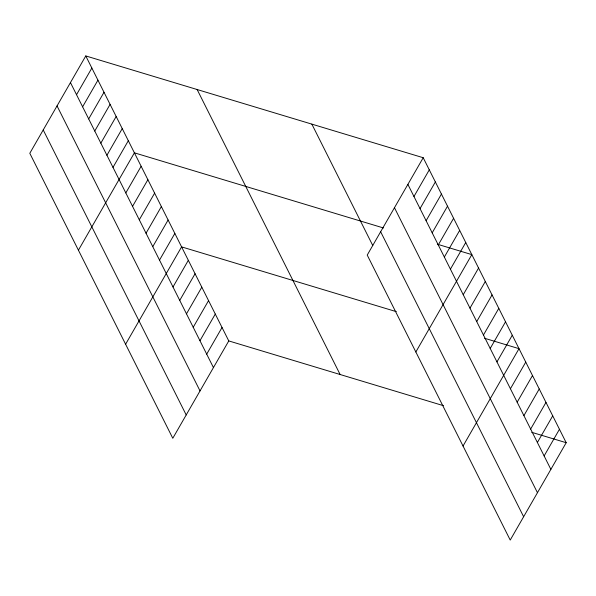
<?xml version="1.0" encoding="UTF-8"?>
<svg xmlns="http://www.w3.org/2000/svg" width="596" height="596" viewBox="0 0 596 596"><rect width="100%" height="100%" fill="white"/><g stroke="black" fill="none" stroke-linecap="round" stroke-linejoin="round"><path stroke-width="0.89" d="M85.779 55.935L29.8 153.291L172.788 438.276L228.775 340.919L85.779 55.935L423.212 157.724L566.2 442.709L510.221 540.065L367.225 255.081L423.212 157.724M76.526 94.704L91.858 68.041M82.606 106.818L97.938 80.155M88.685 118.932L104.017 92.268M94.757 131.038L110.089 104.382M100.836 143.152L116.168 116.496M106.915 155.265L122.247 128.602M112.994 167.379L128.319 140.716M78.419 250.186L134.398 152.829L383.452 227.963M125.808 192.925L141.14 166.262M132.55 206.358L147.882 179.701M139.293 219.797L154.625 193.134M146.035 233.23L161.36 206.566M152.77 246.662L168.102 220.006M159.512 260.102L174.844 233.438M125.6 344.235L181.586 246.878L396.362 311.663M172.996 286.974L188.329 260.31M179.739 300.406L195.063 273.743M186.474 313.839L201.806 287.183M193.216 327.279L208.548 300.615M199.958 340.711L215.29 314.047M206.7 354.151L222.032 327.487M413.959 196.494L429.291 169.838M420.031 208.607L435.363 181.944M426.11 220.721L441.442 194.058M432.189 232.835L447.522 206.171M438.269 244.941L453.593 218.285M444.34 257.055L459.672 230.391M450.42 269.168L465.752 242.505M415.844 351.975L471.831 254.619L437.36 244.218M463.241 294.715L478.566 268.051M469.976 308.147L485.308 281.491M476.718 321.587L492.05 294.923M483.46 335.019L498.792 308.356M490.203 348.459L505.535 321.795M496.945 361.891L512.269 335.228M463.032 446.024L519.012 348.667L484.548 338.267M510.422 388.763L525.754 362.1M517.164 402.196L532.496 375.532M523.906 415.628L539.238 388.972M530.649 429.068L545.981 402.404M537.391 442.5L552.716 415.844M544.126 455.94L559.458 429.276M228.775 340.919L443.551 405.712M531.736 432.316L566.2 442.709M407.88 184.38L550.868 469.372M394.463 207.713L537.45 492.698M380.643 231.747L523.631 516.739M311.857 124.132L372.768 245.53M197.134 89.519L340.122 374.512M70.455 82.591L213.442 367.583M57.037 105.924L200.025 390.909M43.217 129.958L186.205 414.95"/></g></svg>
